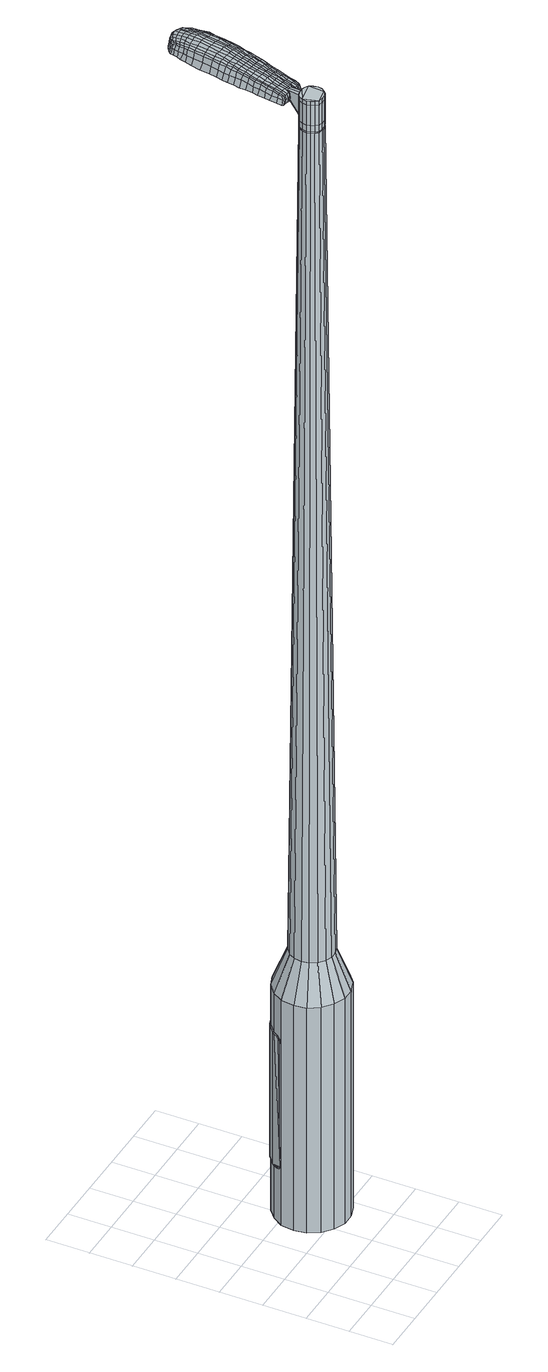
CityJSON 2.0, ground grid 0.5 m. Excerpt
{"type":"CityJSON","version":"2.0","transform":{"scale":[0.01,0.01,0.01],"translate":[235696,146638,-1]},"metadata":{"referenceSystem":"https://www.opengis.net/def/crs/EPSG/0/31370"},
"CityObjects":{
"object1":{"type":"GenericCityObject","attributes":{"cluster":654,"mean_distance_to_centroid":0.286,"new_centroid_x":235697.24,"new_centroid_y":146639.28,"mean_distance_to_camera":8.13,"H1":11.22,"H2":11.94,"Z_final":112.62,"cluster2":-1,"proj_x":235701.04,"proj_y":146639.97,"id_line":94917,"bearing_l":169.79,"distance":3.86,"orientation":"right","G_obj":79.79},"geometry":[{"type":"MultiSurface","lod":"2","boundaries":[[[0,1,2,3]],[[1,4,5,2]],[[4,6,7,5]],[[6,8,9,7]],[[8,10,11,9]],[[10,12,13,11]],[[12,14,15,13]],[[14,16,17,15]],[[16,18,19,17]],[[18,20,21,19]],[[20,22,23,21]],[[22,24,25,23]],[[24,26,27,25]],[[26,28,29,27]],[[28,30,31,29]],[[30,32,33,31]],[[32,34,35,33]],[[34,0,3,35]],[[36,37,38,39]],[[38,40,41,42]],[[41,43,42]],[[42,44,45,46]],[[45,47,46]],[[46,48,49,50]],[[49,51,50]],[[42,46,50,38]],[[50,52,39,38]],[[53,36,39]],[[2,5,7,35]],[[7,9,11,15]],[[11,13,15]],[[15,17,19,23]],[[19,21,23]],[[23,25,27,31]],[[27,29,31]],[[15,23,31,7]],[[31,33,35,7]],[[3,2,35]],[[1,0,54,55]],[[0,34,56,54]],[[34,32,57,56]],[[32,30,58,57]],[[30,28,59,58]],[[28,26,60,59]],[[26,24,61,60]],[[24,22,62,61]],[[22,20,63,62]],[[20,18,64,63]],[[18,16,65,64]],[[16,14,66,65]],[[14,12,67,66]],[[12,10,68,67]],[[10,8,69,68]],[[8,6,70,69]],[[6,4,71,70]],[[4,1,55,71]],[[55,54,72,73]],[[54,56,74,72]],[[56,57,75,74]],[[57,58,76,75]],[[58,59,77,76]],[[59,60,78,77]],[[60,61,79,78]],[[61,62,80,79]],[[62,63,81,80]],[[63,64,82,81]],[[64,65,83,82]],[[65,66,84,83]],[[66,67,85,84]],[[67,68,86,85]],[[68,69,87,86]],[[69,70,88,87]],[[70,71,89,88]],[[71,55,73,89]],[[90,91,92,93]],[[74,94,91,90]],[[95,96,94,74]],[[97,98,96,95]],[[77,99,98,97]],[[78,100,99,77]],[[79,101,100,78]],[[80,102,101,79]],[[103,104,102,80]],[[82,105,104,103]],[[83,106,105,82]],[[107,108,106,83]],[[109,110,108,107]],[[111,112,110,109]],[[113,114,112,111]],[[115,116,114,113]],[[117,118,116,115]],[[93,92,118,117]],[[119,120,121,122]],[[123,119,122,124]],[[125,123,124,126]],[[127,125,126,128]],[[129,127,128,130]],[[131,129,130,132]],[[133,131,132,134]],[[135,133,134,136]],[[137,135,136,138]],[[139,137,138,140]],[[141,139,140,142]],[[143,141,142,144]],[[145,143,144,146]],[[147,145,146,148]],[[149,147,148,150]],[[151,149,150,152]],[[73,72,90,93]],[[72,74,90]],[[75,95,74]],[[75,76,97,95]],[[76,77,97]],[[81,103,80]],[[81,82,103]],[[84,107,83]],[[84,85,109,107]],[[85,86,111,109]],[[86,87,113,111]],[[87,88,115,113]],[[88,89,117,115]],[[89,73,93,117]],[[153,154,92,91]],[[154,155,118,92]],[[155,156,116,118]],[[156,157,114,116]],[[157,158,112,114]],[[158,159,110,112]],[[159,160,108,110]],[[160,106,108]],[[161,104,105]],[[161,102,104]],[[162,98,99]],[[162,163,96,98]],[[163,94,96]],[[153,91,94]],[[39,52,151,164]],[[154,153,165,152]],[[53,39,164,120]],[[153,94,121,165]],[[36,53,120,119]],[[94,163,122,121]],[[37,36,119,123]],[[163,162,124,122]],[[38,37,123,125]],[[162,99,126,124]],[[40,38,125,127]],[[99,100,128,126]],[[41,40,127,129]],[[100,101,130,128]],[[43,41,129,131]],[[101,102,132,130]],[[42,43,131,133]],[[102,161,134,132]],[[44,42,133,135]],[[161,105,136,134]],[[45,44,135,137]],[[105,106,138,136]],[[47,45,137,139]],[[106,160,140,138]],[[46,47,139,141]],[[160,159,142,140]],[[48,46,141,143]],[[159,158,144,142]],[[49,48,143,145]],[[158,157,146,144]],[[51,49,145,147]],[[157,156,148,146]],[[50,51,147,149]],[[156,155,150,148]],[[52,50,149,151]],[[155,154,152,150]],[[151,152,166,167]],[[152,165,168,166]],[[165,121,169,168]],[[121,120,170,169]],[[120,164,171,170]],[[164,151,167,171]],[[172,173,174,175]],[[176,172,175,177]],[[172,176,178,179]],[[173,172,179,180]],[[181,182,183,184]],[[185,181,184,186]],[[181,185,187,188]],[[182,181,188,189]],[[190,191,192,193]],[[194,190,193,195]],[[190,194,196,197]],[[191,190,197,198]],[[199,200,201,202]],[[203,199,202,204]],[[199,203,205,206]],[[200,199,206,207]],[[208,209,210,211]],[[212,208,211,213]],[[208,212,214,215]],[[209,208,215,216]],[[217,218,219,220]],[[221,217,220,222]],[[217,221,223,224]],[[218,217,224,225]],[[226,227,228,229]],[[218,226,229,219]],[[226,218,225,230]],[[227,226,230,231]],[[232,233,234,235]],[[227,232,235,228]],[[232,227,231,236]],[[233,232,236,237]],[[238,176,177,239]],[[233,238,239,234]],[[238,233,237,240]],[[176,238,240,178]],[[241,242,243,244]],[[245,241,244,246]],[[241,245,247,248]],[[242,241,248,249]],[[250,251,252,253]],[[242,250,253,243]],[[250,242,249,254]],[[251,250,254,255]],[[256,257,258,259]],[[251,256,259,252]],[[256,251,255,260]],[[257,256,260,261]],[[262,263,264,265]],[[257,262,265,258]],[[262,257,261,266]],[[263,262,266,267]],[[268,173,180,269]],[[263,268,269,264]],[[268,263,267,270]],[[173,268,270,174]],[[271,272,273,274]],[[275,271,274,276]],[[271,275,277,278]],[[272,271,278,279]],[[280,281,282,283]],[[272,280,283,273]],[[280,272,279,284]],[[281,280,284,285]],[[286,287,288,289]],[[281,286,289,282]],[[286,281,285,290]],[[287,286,290,291]],[[292,185,186,293]],[[287,292,293,288]],[[292,287,291,294]],[[185,292,294,187]],[[295,296,297,298]],[[299,295,298,300]],[[295,299,301,302]],[[296,295,302,303]],[[304,305,306,307]],[[296,304,307,297]],[[304,296,303,308]],[[305,304,308,309]],[[310,311,312,313]],[[305,310,313,306]],[[310,305,309,314]],[[311,310,314,315]],[[316,317,318,319]],[[311,316,319,312]],[[316,311,315,320]],[[317,316,320,321]],[[322,182,189,323]],[[317,322,323,318]],[[322,317,321,324]],[[182,322,324,183]],[[325,211,210,326]],[[327,325,326,328]],[[325,327,329,330]],[[211,325,330,213]],[[331,327,328,332]],[[333,331,332,334]],[[331,333,335,336]],[[327,331,336,329]],[[337,333,334,338]],[[339,337,338,340]],[[337,339,341,342]],[[333,337,342,335]],[[343,339,340,344]],[[345,343,344,346]],[[343,345,347,348]],[[339,343,348,341]],[[349,345,346,350]],[[200,349,350,201]],[[349,200,207,351]],[[345,349,351,347]],[[352,353,198,197]],[[354,352,197,196]],[[352,354,355,356]],[[353,352,356,357]],[[358,359,357,356]],[[360,358,356,355]],[[358,360,361,362]],[[359,358,362,363]],[[364,365,363,362]],[[366,364,362,361]],[[364,366,367,368]],[[365,364,368,369]],[[370,371,369,368]],[[372,370,368,367]],[[370,372,205,203]],[[371,370,203,204]],[[373,374,375,376]],[[275,373,376,277]],[[373,275,276,377]],[[374,373,377,378]],[[379,194,195,380]],[[374,379,380,375]],[[379,374,378,381]],[[194,379,381,196]],[[382,383,384,385]],[[221,382,385,223]],[[382,221,222,386]],[[383,382,386,387]],[[388,389,390,391]],[[383,388,391,384]],[[388,383,387,392]],[[389,388,392,393]],[[394,191,198,395]],[[389,394,395,390]],[[394,389,393,396]],[[191,394,396,192]],[[397,398,399,400]],[[179,397,400,180]],[[397,179,178,401]],[[398,397,401,402]],[[403,404,405,406]],[[398,403,406,399]],[[403,398,402,407]],[[404,403,407,408]],[[409,202,201,410]],[[404,409,410,405]],[[409,404,408,411]],[[202,409,411,204]],[[412,413,414,415]],[[184,412,415,186]],[[412,184,183,416]],[[413,412,416,417]],[[418,206,205,419]],[[413,418,419,414]],[[418,413,417,420]],[[206,418,420,207]],[[421,422,423,424]],[[299,421,424,301]],[[421,299,300,425]],[[422,421,425,426]],[[427,212,213,428]],[[422,427,428,423]],[[427,422,426,429]],[[212,427,429,214]],[[430,431,432,433]],[[245,430,433,247]],[[430,245,246,434]],[[431,430,434,435]],[[436,437,438,439]],[[431,436,439,432]],[[436,431,435,440]],[[437,436,440,441]],[[442,209,216,443]],[[437,442,443,438]],[[442,437,441,444]],[[209,442,444,210]],[[445,446,435,434]],[[244,445,434,246]],[[445,244,243,447]],[[446,445,447,448]],[[449,450,441,440]],[[446,449,440,435]],[[449,446,448,451]],[[450,449,451,452]],[[453,326,210,444]],[[450,453,444,441]],[[453,450,452,454]],[[326,453,454,328]],[[455,456,457,458]],[[302,455,458,303]],[[455,302,301,424]],[[456,455,424,423]],[[459,330,329,460]],[[456,459,460,457]],[[459,456,423,428]],[[330,459,428,213]],[[461,462,448,447]],[[253,461,447,243]],[[461,253,252,463]],[[462,461,463,464]],[[465,466,452,451]],[[462,465,451,448]],[[465,462,464,467]],[[466,465,467,468]],[[469,332,328,454]],[[466,469,454,452]],[[469,466,468,470]],[[332,469,470,334]],[[471,472,473,474]],[[308,471,474,309]],[[471,308,303,458]],[[472,471,458,457]],[[475,336,335,476]],[[472,475,476,473]],[[475,472,457,460]],[[336,475,460,329]],[[477,478,464,463]],[[259,477,463,252]],[[477,259,258,479]],[[478,477,479,480]],[[481,482,468,467]],[[478,481,467,464]],[[481,478,480,483]],[[482,481,483,484]],[[485,338,334,470]],[[482,485,470,468]],[[485,482,484,486]],[[338,485,486,340]],[[487,488,489,490]],[[314,487,490,315]],[[487,314,309,474]],[[488,487,474,473]],[[491,342,341,492]],[[488,491,492,489]],[[491,488,473,476]],[[342,491,476,335]],[[493,494,480,479]],[[265,493,479,258]],[[493,265,264,495]],[[494,493,495,496]],[[497,498,484,483]],[[494,497,483,480]],[[497,494,496,499]],[[498,497,499,500]],[[501,344,340,486]],[[498,501,486,484]],[[501,498,500,502]],[[344,501,502,346]],[[503,504,505,506]],[[320,503,506,321]],[[503,320,315,490]],[[504,503,490,489]],[[507,348,347,508]],[[504,507,508,505]],[[507,504,489,492]],[[348,507,492,341]],[[509,510,496,495]],[[269,509,495,264]],[[509,269,180,400]],[[510,509,400,399]],[[511,512,500,499]],[[510,511,499,496]],[[511,510,399,406]],[[512,511,406,405]],[[513,350,346,502]],[[512,513,502,500]],[[513,512,405,410]],[[350,513,410,201]],[[514,515,417,416]],[[324,514,416,183]],[[514,324,321,506]],[[515,514,506,505]],[[516,351,207,420]],[[515,516,420,417]],[[516,515,505,508]],[[351,516,508,347]],[[517,518,378,377]],[[274,517,377,276]],[[517,274,273,519]],[[518,517,519,520]],[[521,354,196,381]],[[518,521,381,378]],[[521,518,520,522]],[[354,521,522,355]],[[523,524,525,526]],[[224,523,526,225]],[[523,224,223,385]],[[524,523,385,384]],[[527,528,529,530]],[[524,527,530,525]],[[527,524,384,391]],[[528,527,391,390]],[[531,353,357,532]],[[528,531,532,529]],[[531,528,390,395]],[[353,531,395,198]],[[533,534,520,519]],[[283,533,519,273]],[[533,283,282,535]],[[534,533,535,536]],[[537,360,355,522]],[[534,537,522,520]],[[537,534,536,538]],[[360,537,538,361]],[[539,540,541,542]],[[230,539,542,231]],[[539,230,225,526]],[[540,539,526,525]],[[543,544,545,546]],[[540,543,546,541]],[[543,540,525,530]],[[544,543,530,529]],[[547,359,363,548]],[[544,547,548,545]],[[547,544,529,532]],[[359,547,532,357]],[[549,550,536,535]],[[289,549,535,282]],[[549,289,288,551]],[[550,549,551,552]],[[553,366,361,538]],[[550,553,538,536]],[[553,550,552,554]],[[366,553,554,367]],[[555,556,557,558]],[[236,555,558,237]],[[555,236,231,542]],[[556,555,542,541]],[[559,560,561,562]],[[556,559,562,557]],[[559,556,541,546]],[[560,559,546,545]],[[563,365,369,564]],[[560,563,564,561]],[[563,560,545,548]],[[365,563,548,363]],[[565,566,552,551]],[[293,565,551,288]],[[565,293,186,415]],[[566,565,415,414]],[[567,372,367,554]],[[566,567,554,552]],[[567,566,414,419]],[[372,567,419,205]],[[568,569,402,401]],[[240,568,401,178]],[[568,240,237,558]],[[569,568,558,557]],[[570,571,408,407]],[[569,570,407,402]],[[570,569,557,562]],[[571,570,562,561]],[[572,371,204,411]],[[571,572,411,408]],[[572,571,561,564]],[[371,572,564,369]],[[573,574,575,576]],[[576,575,577,578]],[[579,577,575,580]],[[580,575,574,581]],[[582,583,584,585]],[[585,584,586,587]],[[588,586,584,589]],[[589,584,583,590]],[[591,592,593,594]],[[594,593,595,596]],[[597,595,593,598]],[[598,593,592,599]],[[600,601,602,603]],[[603,602,604,605]],[[606,604,602,607]],[[607,602,601,608]],[[609,610,611,612]],[[612,611,613,614]],[[615,613,611,616]],[[616,611,610,617]],[[618,619,620,621]],[[621,620,622,623]],[[624,622,620,625]],[[625,620,619,626]],[[627,628,629,630]],[[630,629,619,618]],[[626,619,629,631]],[[631,629,628,632]],[[633,634,635,636]],[[636,635,628,627]],[[632,628,635,637]],[[637,635,634,638]],[[578,577,639,640]],[[640,639,634,633]],[[638,634,639,641]],[[641,639,577,579]],[[642,643,644,645]],[[645,644,646,647]],[[648,646,644,649]],[[649,644,643,650]],[[651,652,653,654]],[[654,653,643,642]],[[650,643,653,655]],[[655,653,652,656]],[[657,658,659,660]],[[660,659,652,651]],[[656,652,659,661]],[[661,659,658,662]],[[663,664,665,666]],[[666,665,658,657]],[[662,658,665,667]],[[667,665,664,668]],[[581,574,669,670]],[[670,669,664,663]],[[668,664,669,671]],[[671,669,574,573]],[[672,673,674,675]],[[675,674,676,677]],[[678,676,674,679]],[[679,674,673,680]],[[681,682,683,684]],[[684,683,673,672]],[[680,673,683,685]],[[685,683,682,686]],[[687,688,689,690]],[[690,689,682,681]],[[686,682,689,691]],[[691,689,688,692]],[[587,586,693,694]],[[694,693,688,687]],[[692,688,693,695]],[[695,693,586,588]],[[696,697,698,699]],[[699,698,700,701]],[[702,700,698,703]],[[703,698,697,704]],[[705,706,707,708]],[[708,707,697,696]],[[704,697,707,709]],[[709,707,706,710]],[[711,712,713,714]],[[714,713,706,705]],[[710,706,713,715]],[[715,713,712,716]],[[717,718,719,720]],[[720,719,712,711]],[[716,712,719,721]],[[721,719,718,722]],[[590,583,723,724]],[[724,723,718,717]],[[722,718,723,725]],[[725,723,583,582]],[[609,612,726,727]],[[727,726,728,729]],[[730,728,726,731]],[[731,726,612,614]],[[729,728,732,733]],[[733,732,734,735]],[[736,734,732,737]],[[737,732,728,730]],[[735,734,738,739]],[[739,738,740,741]],[[742,740,738,743]],[[743,738,734,736]],[[741,740,744,745]],[[745,744,746,747]],[[748,746,744,749]],[[749,744,740,742]],[[747,746,750,751]],[[751,750,601,600]],[[608,601,750,752]],[[752,750,746,748]],[[599,753,754,598]],[[598,754,755,597]],[[756,755,754,757]],[[757,754,753,758]],[[758,759,760,757]],[[757,760,761,756]],[[762,761,760,763]],[[763,760,759,764]],[[764,765,766,763]],[[763,766,767,762]],[[768,767,766,769]],[[769,766,765,770]],[[770,771,772,769]],[[769,772,773,768]],[[606,773,772,604]],[[604,772,771,605]],[[774,775,776,777]],[[777,776,676,678]],[[677,676,776,778]],[[778,776,775,779]],[[596,595,780,781]],[[781,780,775,774]],[[779,775,780,782]],[[782,780,595,597]],[[783,784,785,786]],[[786,785,622,624]],[[623,622,785,787]],[[787,785,784,788]],[[789,790,791,792]],[[792,791,784,783]],[[788,784,791,793]],[[793,791,790,794]],[[599,592,795,796]],[[796,795,790,789]],[[794,790,795,797]],[[797,795,592,591]],[[798,799,800,801]],[[801,800,580,581]],[[579,580,800,802]],[[802,800,799,803]],[[804,805,806,807]],[[807,806,799,798]],[[803,799,806,808]],[[808,806,805,809]],[[600,603,810,811]],[[811,810,805,804]],[[809,805,810,812]],[[812,810,603,605]],[[813,814,815,816]],[[816,815,585,587]],[[582,585,815,817]],[[817,815,814,818]],[[606,607,819,820]],[[820,819,814,813]],[[818,814,819,821]],[[821,819,607,608]],[[822,823,824,825]],[[825,824,700,702]],[[701,700,824,826]],[[826,824,823,827]],[[614,613,828,829]],[[829,828,823,822]],[[827,823,828,830]],[[830,828,613,615]],[[831,832,833,834]],[[834,833,646,648]],[[647,646,833,835]],[[835,833,832,836]],[[837,838,839,840]],[[840,839,832,831]],[[836,832,839,841]],[[841,839,838,842]],[[617,610,843,844]],[[844,843,838,837]],[[842,838,843,845]],[[845,843,610,609]],[[836,846,847,835]],[[835,847,645,647]],[[642,645,847,848]],[[847,846,848]],[[842,849,850,841]],[[841,850,846,836]],[[848,846,850,851]],[[851,850,849,852]],[[609,727,853,845]],[[845,853,849,842]],[[852,849,853,854]],[[854,853,727,729]],[[855,856,857,858]],[[858,857,703,704]],[[702,703,857,825]],[[825,857,856,822]],[[730,731,859,860]],[[860,859,856,855]],[[822,856,859,829]],[[829,859,731,614]],[[861,862,848]],[[848,862,654,642]],[[651,654,862,863]],[[863,862,861,864]],[[852,865,866,851]],[[851,866,861,848]],[[864,861,866,867]],[[867,866,865,868]],[[729,733,869,854]],[[854,869,865,852]],[[868,865,869,870]],[[870,869,733,735]],[[871,872,873,874]],[[874,873,709,710]],[[704,709,873,858]],[[858,873,872,855]],[[736,737,875,876]],[[876,875,872,871]],[[855,872,875,860]],[[860,875,737,730]],[[864,877,878,863]],[[863,878,660,651]],[[657,660,878,879]],[[879,878,877,880]],[[868,881,882,867]],[[867,882,877,864]],[[880,877,882,883]],[[883,882,881,884]],[[735,739,885,870]],[[870,885,881,868]],[[884,881,885,886]],[[886,885,739,741]],[[887,888,889,890]],[[890,889,715,716]],[[710,715,889,874]],[[874,889,888,871]],[[742,743,891,892]],[[892,891,888,887]],[[871,888,891,876]],[[876,891,743,736]],[[880,893,894,879]],[[879,894,666,657]],[[663,666,894,895]],[[895,894,893,896]],[[884,897,898,883]],[[883,898,893,880]],[[896,893,898,899]],[[899,898,897,900]],[[741,745,901,886]],[[886,901,897,884]],[[900,897,901,902]],[[902,901,745,747]],[[903,904,905,906]],[[906,905,721,722]],[[716,721,905,890]],[[890,905,904,887]],[[748,749,907,908]],[[908,907,904,903]],[[887,904,907,892]],[[892,907,749,742]],[[896,909,910,895]],[[895,910,670,663]],[[581,670,910,801]],[[801,910,909,798]],[[900,911,912,899]],[[899,912,909,896]],[[798,909,912,807]],[[807,912,911,804]],[[747,751,913,902]],[[902,913,911,900]],[[804,911,913,811]],[[811,913,751,600]],[[818,914,915,817]],[[817,915,725,582]],[[722,725,915,906]],[[906,915,914,903]],[[608,752,916,821]],[[821,916,914,818]],[[903,914,916,908]],[[908,916,752,748]],[[779,917,918,778]],[[778,918,675,677]],[[672,675,918,919]],[[919,918,917,920]],[[597,755,921,782]],[[782,921,917,779]],[[920,917,921,922]],[[922,921,755,756]],[[923,924,925,926]],[[926,925,625,626]],[[624,625,925,786]],[[786,925,924,783]],[[927,928,929,930]],[[930,929,924,923]],[[783,924,929,792]],[[792,929,928,789]],[[758,753,931,932]],[[932,931,928,927]],[[789,928,931,796]],[[796,931,753,599]],[[920,933,934,919]],[[919,934,684,672]],[[681,684,934,935]],[[935,934,933,936]],[[756,761,937,922]],[[922,937,933,920]],[[936,933,937,938]],[[938,937,761,762]],[[939,940,941,942]],[[942,941,631,632]],[[626,631,941,926]],[[926,941,940,923]],[[943,944,945,946]],[[946,945,940,939]],[[923,940,945,930]],[[930,945,944,927]],[[764,759,947,948]],[[948,947,944,943]],[[927,944,947,932]],[[932,947,759,758]],[[936,949,950,935]],[[935,950,690,681]],[[687,690,950,951]],[[951,950,949,952]],[[762,767,953,938]],[[938,953,949,936]],[[952,949,953,954]],[[954,953,767,768]],[[955,956,957,958]],[[958,957,637,638]],[[632,637,957,942]],[[942,957,956,939]],[[959,960,961,962]],[[962,961,956,955]],[[939,956,961,946]],[[946,961,960,943]],[[770,765,963,964]],[[964,963,960,959]],[[943,960,963,948]],[[948,963,765,764]],[[952,965,966,951]],[[951,966,694,687]],[[587,694,966,816]],[[816,966,965,813]],[[768,773,967,954]],[[954,967,965,952]],[[813,965,967,820]],[[820,967,773,606]],[[803,968,969,802]],[[802,969,641,579]],[[638,641,969,958]],[[958,969,968,955]],[[809,970,971,808]],[[808,971,968,803]],[[955,968,971,962]],[[962,971,970,959]],[[605,771,972,812]],[[812,972,970,809]],[[959,970,972,964]],[[964,972,771,770]],[[573,576,175,174]],[[576,578,177,175]],[[588,589,188,187]],[[589,590,189,188]],[[591,594,193,192]],[[594,596,195,193]],[[615,616,215,214]],[[616,617,216,215]],[[618,621,220,219]],[[621,623,222,220]],[[627,630,229,228]],[[630,618,219,229]],[[633,636,235,234]],[[636,627,228,235]],[[578,640,239,177]],[[640,633,234,239]],[[648,649,248,247]],[[649,650,249,248]],[[650,655,254,249]],[[655,656,255,254]],[[656,661,260,255]],[[661,662,261,260]],[[662,667,266,261]],[[667,668,267,266]],[[668,671,270,267]],[[671,573,174,270]],[[678,679,278,277]],[[679,680,279,278]],[[680,685,284,279]],[[685,686,285,284]],[[686,691,290,285]],[[691,692,291,290]],[[692,695,294,291]],[[695,588,187,294]],[[696,699,298,297]],[[699,701,300,298]],[[705,708,307,306]],[[708,696,297,307]],[[711,714,313,312]],[[714,705,306,313]],[[717,720,319,318]],[[720,711,312,319]],[[590,724,323,189]],[[724,717,318,323]],[[774,777,376,375]],[[777,678,277,376]],[[596,781,380,195]],[[781,774,375,380]],[[623,787,386,222]],[[787,788,387,386]],[[788,793,392,387]],[[793,794,393,392]],[[794,797,396,393]],[[797,591,192,396]],[[701,826,425,300]],[[826,827,426,425]],[[827,830,429,426]],[[830,615,214,429]],[[831,834,433,432]],[[834,648,247,433]],[[837,840,439,438]],[[840,831,432,439]],[[617,844,443,216]],[[844,837,438,443]],[[973,974,975,976]],[[977,978,976,975]],[[979,980,981,982]],[[983,984,985,986]],[[974,987,988,975]],[[989,977,975,988]],[[990,979,982,991]],[[992,993,984,983]],[[987,994,995,988]],[[995,996,989,988]],[[997,990,991,998]],[[999,993,992,1000]],[[994,1001,1002,995]],[[1002,1003,996,995]],[[1004,997,998,1005]],[[1006,999,1000,1007]],[[1008,1009,1010,1011]],[[1012,1013,1009,1008]],[[1012,1014,1015,1013]],[[1014,1016,1017,1015]],[[1018,1019,1020,1021]],[[1022,1023,1019,1018]],[[1024,1025,1023,1022]],[[1026,1027,1025,1024]],[[1021,1010,1009,1018]],[[1018,1009,1013,1022]],[[1013,1015,1024,1022]],[[1015,1017,1026,1024]],[[982,981,978,977]],[[991,982,977,989]],[[996,998,991,989]],[[1003,1005,998,996]],[[983,986,980,979]],[[992,983,979,990]],[[1000,992,990,997]],[[1007,1000,997,1004]],[[984,1008,1011,985]],[[993,1012,1008,984]],[[1014,1012,993,999]],[[1016,1014,999,1006]],[[1028,1029,1030,1031]],[[1030,1032,1033,1034]],[[1030,1034,1035,1036]],[[1030,1036,1031]],[[1037,1028,1031,1038]],[[1039,1038,1031,1040]],[[1041,1040,1031]],[[1042,1030,1029,1043]],[[1044,1042,1043,1045]],[[1046,1044,1045,1047]],[[1048,1046,1047,1049]],[[1050,1048,1049,1051]],[[1051,1052,1053,1054]],[[1051,1054,1055,1056]],[[1051,1056,1057,1058]],[[1057,1059,1060,1061]],[[1057,1061,1062,1063]],[[1057,1063,1058]],[[1051,1058,1050]],[[1064,1065,1029,1028]],[[1066,1067,1032,1030]],[[1068,1069,1041,1031]],[[1065,1070,1043,1029]],[[1071,1066,1030,1042]],[[1070,1072,1045,1043]],[[1073,1071,1042,1044]],[[1072,1074,1047,1045]],[[1075,1073,1044,1046]],[[1074,1076,1049,1047]],[[1077,1075,1046,1048]],[[1076,1078,1051,1049]],[[1079,1077,1048,1050]],[[1078,1080,1052,1051]],[[1081,1082,1059,1057]],[[1083,1079,1050,1058]],[[1053,1052,1080,1084]],[[1054,1053,1084,1085]],[[1055,1054,1085,1086]],[[1056,1055,1086,1087]],[[1057,1056,1087,1081]],[[1088,1064,1028,1037]],[[1089,1088,1037,1038]],[[1090,1089,1038,1039]],[[1091,1090,1039,1040]],[[1069,1091,1040,1041]],[[1033,1032,1067,1092]],[[1060,1059,1082,1093]],[[1034,1033,1092,1094]],[[1035,1034,1094,1095]],[[1036,1035,1095,1096]],[[1031,1036,1096,1068]],[[1061,1060,1093,1097]],[[1062,1061,1097,1098]],[[1063,1062,1098,1099]],[[1058,1063,1099,1083]]]}]}
},
"vertices":[
[130,172,384],[143,167,384],[143,167,96],[130,172,96],[155,157,384],[155,157,96],[162,144,384],[162,144,96],[165,130,384],[165,130,96],[162,116,384],[162,116,96],[155,103,384],[155,103,96],[143,93,384],[143,93,96],[129,88,384],[129,88,96],[115,88,384],[115,88,96],[101,94,384],[101,94,96],[90,103,384],[90,103,96],[82,116,384],[82,116,96],[80,130,384],[80,130,96],[82,145,384],[82,145,96],[90,157,384],[90,157,96],[101,167,384],[101,167,96],[115,172,384],[115,172,96],[116,142,1524],[112,139,1524],[110,135,1524],[125,143,1524],[109,130,1524],[110,126,1524],[115,118,1524],[112,122,1524],[120,117,1524],[124,117,1524],[132,121,1524],[129,118,1524],[135,125,1524],[136,130,1524],[133,139,1524],[135,135,1524],[129,142,1524],[120,143,1524],[127,155,429],[135,152,429],[118,155,429],[110,152,429],[103,146,429],[99,139,429],[97,130,429],[99,122,429],[103,114,429],[110,108,429],[118,105,429],[126,105,429],[135,108,429],[141,114,429],[146,121,429],[147,130,429],[146,139,429],[142,146,429],[125,143,1483],[129,142,1483],[120,143,1483],[116,142,1483],[112,139,1483],[110,135,1483],[109,130,1483],[110,126,1483],[112,122,1483],[115,118,1483],[120,117,1483],[124,117,1483],[129,118,1483],[132,121,1483],[135,125,1483],[136,130,1483],[135,135,1483],[133,139,1483],[124,143,1483],[124,143,1485],[129,141,1485],[129,141,1483],[120,143,1485],[116,141,1483],[116,141,1485],[112,138,1483],[112,138,1485],[110,135,1485],[109,130,1485],[110,126,1485],[112,122,1485],[116,119,1483],[116,119,1485],[120,117,1485],[124,117,1485],[129,119,1483],[129,119,1485],[132,122,1483],[132,122,1485],[134,126,1483],[134,126,1485],[135,130,1483],[135,130,1485],[134,134,1483],[134,134,1485],[132,138,1483],[132,138,1485],[116,142,1519],[120,143,1519],[120,143,1493],[116,142,1493],[112,139,1519],[112,139,1493],[110,135,1519],[110,135,1493],[109,130,1519],[109,130,1493],[110,126,1519],[110,126,1493],[112,122,1519],[112,122,1493],[115,118,1519],[115,118,1493],[120,117,1519],[120,117,1493],[124,117,1519],[124,117,1493],[129,118,1519],[129,118,1493],[132,121,1519],[132,121,1493],[135,125,1519],[135,125,1493],[136,130,1519],[136,130,1493],[135,135,1519],[135,135,1493],[133,139,1519],[133,139,1493],[129,142,1519],[129,142,1493],[125,143,1485],[129,142,1485],[133,139,1485],[135,135,1485],[136,130,1485],[135,125,1485],[132,121,1485],[129,118,1485],[115,118,1485],[112,139,1485],[116,142,1485],[125,143,1519],[125,143,1493],[131,161,1513],[131,161,1518],[128,162,1513],[125,162,1513],[125,162,1518],[128,162,1518],[160,231,1519],[159,224,1518],[160,225,1509],[162,232,1510],[162,240,1519],[164,241,1510],[160,239,1526],[159,231,1525],[157,224,1525],[122,238,1519],[121,231,1518],[123,230,1525],[124,237,1525],[124,247,1519],[125,246,1526],[122,248,1510],[121,240,1510],[120,233,1509],[153,307,1519],[156,307,1519],[156,308,1513],[153,308,1513],[148,307,1519],[149,308,1513],[148,305,1524],[152,306,1524],[156,305,1524],[140,234,1530],[138,227,1529],[141,227,1529],[143,234,1530],[141,243,1531],[145,243,1531],[137,244,1530],[136,235,1530],[135,228,1529],[125,155,1512],[128,154,1512],[128,156,1517],[126,156,1517],[123,156,1512],[123,157,1517],[122,156,1506],[126,156,1506],[128,155,1506],[169,290,1519],[169,286,1519],[171,287,1512],[171,290,1512],[169,292,1518],[171,293,1512],[168,292,1522],[168,290,1523],[168,286,1524],[169,282,1519],[168,276,1519],[170,277,1512],[170,282,1512],[168,281,1524],[167,276,1525],[168,270,1519],[166,262,1519],[168,263,1511],[169,271,1511],[166,270,1526],[165,262,1526],[164,251,1519],[166,252,1510],[163,251,1526],[143,159,1513],[145,167,1513],[144,166,1518],[142,159,1517],[141,154,1512],[141,155,1516],[142,155,1506],[144,160,1507],[146,167,1507],[147,174,1514],[148,181,1515],[147,181,1520],[145,173,1519],[148,175,1507],[150,182,1507],[150,189,1515],[152,196,1516],[150,195,1522],[149,188,1521],[152,189,1508],[154,197,1508],[154,203,1517],[155,210,1517],[154,210,1524],[152,202,1523],[155,204,1508],[157,211,1509],[157,217,1518],[155,217,1524],[159,218,1509],[134,297,1519],[133,294,1519],[135,293,1524],[136,296,1523],[135,299,1518],[136,298,1522],[134,300,1512],[133,298,1512],[132,295,1512],[132,289,1519],[131,283,1519],[132,283,1525],[133,288,1524],[131,290,1512],[129,285,1512],[129,278,1519],[128,270,1519],[129,269,1526],[130,277,1526],[128,279,1511],[126,271,1511],[126,258,1519],[127,257,1526],[124,260,1510],[113,165,1513],[114,172,1513],[113,174,1507],[112,166,1507],[113,159,1512],[112,160,1506],[114,160,1516],[114,164,1517],[115,171,1518],[115,180,1514],[116,187,1515],[115,189,1507],[114,181,1507],[116,179,1519],[117,186,1520],[117,195,1515],[118,202,1516],[117,204,1508],[116,196,1508],[118,194,1521],[119,201,1522],[119,210,1517],[120,217,1517],[118,218,1509],[117,211,1508],[120,208,1523],[121,216,1524],[120,224,1518],[119,226,1509],[122,223,1524],[127,161,1519],[129,161,1519],[128,169,1520],[131,168,1520],[125,169,1520],[124,162,1519],[129,176,1522],[132,176,1522],[131,183,1523],[133,183,1523],[128,184,1523],[126,177,1521],[132,191,1524],[135,190,1524],[133,198,1525],[136,198,1525],[130,199,1525],[129,191,1524],[134,205,1526],[137,205,1526],[136,213,1527],[139,212,1527],[132,213,1527],[131,206,1526],[137,220,1528],[140,219,1528],[134,221,1528],[152,303,1527],[155,302,1527],[148,303,1526],[147,298,1527],[151,298,1528],[155,298,1528],[150,292,1529],[154,291,1529],[146,292,1528],[144,285,1530],[149,285,1530],[152,284,1530],[147,278,1531],[151,277,1531],[143,278,1530],[142,269,1531],[146,269,1531],[149,268,1531],[143,256,1531],[147,255,1531],[139,257,1531],[137,301,1518],[139,303,1519],[139,304,1513],[136,302,1513],[137,300,1523],[140,301,1523],[144,305,1519],[143,306,1513],[144,304,1524],[169,294,1518],[167,297,1518],[167,296,1523],[168,293,1523],[170,295,1513],[168,298,1513],[165,300,1519],[163,303,1519],[162,301,1524],[165,299,1523],[166,301,1513],[163,304,1513],[160,305,1519],[159,304,1524],[160,306,1513],[157,231,1528],[155,231,1528],[154,224,1528],[155,224,1527],[159,239,1528],[157,240,1529],[152,232,1529],[149,232,1530],[148,225,1529],[151,225,1528],[154,240,1529],[151,241,1530],[146,233,1530],[145,226,1529],[148,242,1531],[125,237,1528],[128,236,1529],[129,245,1529],[126,245,1528],[124,229,1527],[127,229,1528],[132,236,1529],[133,245,1530],[130,228,1528],[114,157,1512],[116,157,1512],[116,158,1517],[114,158,1517],[113,158,1506],[115,158,1506],[119,156,1512],[119,157,1517],[119,157,1506],[140,152,1512],[138,153,1512],[139,153,1506],[141,153,1506],[140,154,1517],[138,154,1517],[136,153,1512],[133,153,1512],[134,154,1506],[137,154,1506],[136,154,1517],[133,155,1517],[131,154,1512],[131,155,1506],[131,155,1517],[141,159,1519],[139,159,1519],[142,166,1520],[141,166,1520],[137,160,1519],[134,160,1519],[138,167,1520],[136,167,1520],[132,160,1519],[133,168,1520],[115,164,1519],[117,163,1519],[118,171,1520],[116,171,1520],[120,163,1519],[122,170,1520],[144,173,1521],[142,174,1521],[146,181,1522],[144,181,1522],[140,174,1521],[137,175,1521],[141,181,1522],[139,182,1523],[135,175,1522],[136,182,1523],[117,178,1521],[119,178,1521],[120,185,1522],[118,186,1522],[123,177,1521],[124,185,1522],[147,188,1523],[146,188,1523],[149,195,1524],[147,196,1524],[143,189,1523],[140,189,1524],[145,196,1525],[142,196,1525],[137,190,1524],[139,197,1525],[119,193,1523],[121,193,1523],[122,200,1524],[120,200,1524],[125,192,1524],[126,199,1525],[151,202,1525],[149,203,1525],[152,209,1526],[150,210,1526],[146,203,1526],[143,204,1526],[148,210,1527],[145,211,1527],[140,204,1526],[142,212,1527],[121,208,1525],[124,207,1525],[125,215,1526],[122,215,1526],[127,207,1526],[128,214,1527],[154,217,1527],[152,217,1527],[149,218,1527],[146,218,1528],[143,219,1528],[123,222,1527],[126,222,1527],[129,221,1528],[137,297,1525],[139,299,1525],[136,294,1526],[138,295,1526],[143,301,1526],[142,297,1527],[167,291,1525],[166,293,1525],[166,290,1526],[167,288,1525],[164,296,1525],[162,299,1526],[161,294,1527],[164,292,1526],[159,301,1526],[158,296,1527],[135,289,1526],[137,290,1527],[133,283,1527],[136,284,1528],[141,291,1528],[140,285,1529],[166,282,1526],[165,284,1527],[164,278,1528],[166,276,1527],[163,286,1527],[160,289,1528],[159,282,1529],[162,280,1528],[157,290,1528],[156,283,1530],[132,277,1528],[134,277,1529],[130,269,1528],[133,269,1529],[138,278,1529],[137,269,1530],[165,270,1528],[163,272,1528],[162,263,1529],[163,262,1528],[161,273,1529],[158,275,1530],[156,266,1530],[159,265,1530],[155,276,1530],[153,267,1531],[128,257,1529],[131,257,1529],[135,257,1530],[161,251,1528],[159,252,1529],[157,253,1530],[154,254,1530],[150,255,1531],[159,226,1509],[157,225,1518],[158,232,1518],[160,233,1509],[160,240,1519],[162,241,1510],[158,239,1525],[157,231,1525],[155,224,1525],[125,230,1525],[123,231,1518],[124,238,1518],[126,237,1525],[126,247,1519],[127,245,1525],[124,248,1510],[123,240,1509],[122,233,1509],[156,305,1513],[156,304,1519],[152,305,1519],[153,306,1513],[149,305,1519],[149,306,1513],[149,303,1524],[152,304,1524],[155,303,1524],[142,227,1528],[138,228,1528],[140,235,1529],[143,234,1529],[141,244,1529],[144,243,1529],[138,244,1529],[136,235,1529],[135,228,1528],[129,158,1516],[129,157,1512],[126,157,1512],[126,158,1516],[123,158,1512],[123,159,1516],[123,159,1506],[126,158,1506],[129,158,1506],[169,287,1512],[167,286,1519],[167,290,1518],[169,290,1512],[167,292,1518],[169,292,1512],[166,291,1522],[166,289,1523],[166,286,1523],[168,277,1512],[166,276,1519],[167,282,1519],[168,283,1512],[166,281,1524],[165,276,1525],[166,264,1511],[164,263,1519],[166,270,1519],[167,271,1511],[164,270,1525],[163,262,1526],[162,251,1519],[164,252,1510],[161,251,1526],[142,167,1518],[143,167,1513],[141,160,1513],[140,160,1517],[140,155,1512],[139,156,1515],[141,156,1506],[142,161,1506],[144,168,1507],[145,181,1520],[147,182,1514],[145,175,1514],[143,174,1519],[146,175,1507],[148,183,1507],[149,196,1522],[150,196,1516],[148,189,1515],[147,189,1521],[150,190,1508],[152,197,1508],[152,210,1523],[153,211,1517],[152,204,1516],[150,203,1522],[153,204,1508],[155,212,1508],[155,218,1517],[154,217,1524],[157,219,1509],[136,292,1523],[135,293,1519],[136,296,1518],[137,295,1523],[137,298,1518],[138,297,1522],[136,299,1512],[135,297,1512],[134,294,1512],[134,282,1525],[132,283,1519],[134,288,1519],[135,288,1524],[133,290,1512],[131,284,1512],[131,268,1526],[130,269,1519],[131,277,1519],[132,276,1525],[130,279,1511],[128,271,1511],[128,258,1519],[129,257,1526],[126,260,1510],[115,173,1507],[116,172,1513],[115,165,1513],[114,166,1506],[115,160,1512],[114,161,1506],[116,160,1515],[116,164,1517],[117,171,1518],[117,188,1507],[118,187,1514],[117,180,1514],[116,181,1507],[118,179,1519],[119,186,1520],[119,203,1508],[120,202,1516],[119,195,1515],[118,196,1508],[120,194,1521],[121,201,1522],[120,218,1508],[122,217,1517],[121,209,1516],[119,211,1508],[122,208,1522],[123,216,1523],[122,224,1517],[121,225,1509],[124,223,1524],[127,162,1518],[129,162,1518],[128,169,1519],[131,169,1519],[125,170,1519],[124,163,1518],[129,177,1520],[132,176,1520],[131,184,1521],[133,184,1521],[128,185,1521],[127,177,1520],[132,191,1523],[135,191,1523],[133,199,1524],[136,198,1524],[130,199,1524],[129,192,1523],[135,206,1525],[137,205,1525],[136,213,1526],[139,213,1526],[133,214,1526],[131,207,1525],[137,220,1527],[140,220,1527],[134,221,1527],[155,301,1526],[152,301,1526],[148,301,1525],[147,297,1526],[151,298,1526],[154,297,1526],[153,291,1528],[150,291,1528],[146,291,1527],[145,284,1528],[149,284,1529],[152,284,1529],[151,277,1530],[147,277,1530],[144,278,1529],[142,269,1530],[146,269,1530],[149,268,1530],[147,256,1530],[144,256,1530],[140,257,1530],[139,302,1513],[140,301,1518],[138,299,1518],[137,300,1512],[139,298,1523],[141,300,1523],[144,303,1519],[144,304,1513],[144,302,1523],[165,295,1523],[166,296,1518],[167,294,1518],[166,292,1523],[168,294,1512],[167,296,1512],[161,300,1523],[161,301,1519],[164,298,1519],[163,297,1523],[165,299,1513],[162,302,1513],[159,303,1519],[158,302,1524],[159,304,1513],[153,225,1527],[155,231,1527],[156,231,1527],[154,224,1526],[157,239,1527],[156,240,1528],[148,226,1528],[149,233,1528],[152,232,1528],[150,225,1527],[154,241,1528],[151,242,1529],[146,234,1529],[145,226,1528],[148,242,1529],[129,245,1528],[128,236,1527],[127,237,1527],[128,245,1527],[126,230,1526],[127,229,1527],[132,236,1528],[133,245,1528],[131,229,1527],[117,160,1516],[116,159,1512],[115,159,1512],[116,160,1516],[114,160,1506],[115,160,1506],[119,158,1512],[120,159,1516],[119,159,1506],[140,156,1506],[139,155,1512],[139,154,1512],[140,155,1506],[139,155,1516],[138,156,1516],[134,156,1506],[134,156,1512],[136,155,1512],[137,156,1506],[136,156,1516],[134,157,1516],[131,156,1512],[132,157,1506],[131,157,1516],[139,160,1518],[140,160,1518],[141,167,1519],[134,161,1518],[137,161,1518],[138,167,1519],[136,168,1519],[132,161,1518],[133,168,1519],[119,171,1519],[118,164,1518],[117,164,1518],[118,171,1519],[121,164,1518],[122,171,1519],[142,174,1520],[143,174,1520],[145,181,1521],[144,182,1521],[137,175,1520],[140,175,1520],[141,182,1521],[139,183,1521],[135,176,1520],[136,183,1521],[121,186,1521],[120,179,1520],[119,179,1520],[120,186,1521],[123,178,1520],[124,185,1521],[145,189,1522],[146,189,1522],[148,196,1523],[147,196,1523],[140,190,1522],[143,189,1522],[144,197,1523],[142,197,1524],[137,190,1523],[139,198,1524],[123,201,1523],[122,193,1522],[121,193,1522],[122,201,1523],[125,193,1522],[126,200,1523],[148,203,1524],[149,203,1524],[151,210,1525],[150,210,1525],[143,204,1525],[146,204,1524],[147,211,1525],[145,212,1526],[140,205,1525],[142,212,1526],[125,215,1525],[124,208,1524],[123,208,1524],[124,215,1525],[128,207,1524],[129,214,1525],[152,218,1526],[153,217,1526],[146,219,1527],[149,218,1526],[143,219,1527],[126,222,1526],[125,222,1526],[130,222,1526],[140,298,1524],[138,296,1524],[137,293,1525],[139,294,1525],[144,300,1525],[143,296,1525],[165,289,1525],[165,292,1524],[166,290,1524],[165,287,1525],[160,294,1526],[161,298,1525],[163,295,1524],[163,292,1525],[158,300,1525],[158,296,1526],[138,289,1526],[136,288,1526],[135,282,1526],[136,283,1527],[142,290,1526],[140,284,1527],[163,278,1527],[164,284,1526],[165,282,1526],[164,276,1526],[158,281,1528],[159,288,1527],[162,286,1526],[161,279,1527],[156,290,1527],[155,283,1528],[135,277,1527],[133,276,1527],[132,268,1527],[133,269,1528],[139,277,1528],[137,269,1529],[161,263,1528],[162,271,1527],[163,270,1527],[162,262,1527],[156,266,1529],[157,275,1529],[160,273,1528],[158,265,1528],[154,276,1529],[152,267,1530],[131,257,1528],[130,257,1528],[135,257,1529],[159,252,1528],[160,251,1528],[153,254,1529],[156,253,1529],[150,255,1530],[141,155,1508],[134,157,1508],[141,188,1509],[149,187,1509],[146,209,1510],[154,208,1510],[153,248,1512],[162,247,1512],[159,229,1511],[150,231,1511],[156,266,1513],[158,279,1514],[167,278,1514],[166,264,1513],[127,158,1508],[133,190,1509],[137,211,1510],[144,250,1512],[141,232,1511],[147,268,1513],[150,281,1514],[121,159,1508],[125,191,1509],[129,212,1510],[135,252,1512],[132,234,1511],[141,282,1514],[138,269,1513],[114,160,1508],[118,193,1509],[120,214,1510],[126,253,1512],[123,235,1511],[132,284,1514],[129,271,1513],[160,293,1514],[160,298,1514],[167,296,1514],[169,291,1514],[152,294,1514],[153,299,1514],[144,296,1514],[146,300,1514],[136,297,1514],[139,301,1514],[158,303,1515],[155,306,1515],[156,306,1515],[162,302,1515],[154,303,1515],[154,306,1515],[149,304,1515],[153,307,1515],[145,305,1515],[152,307,1515],[87,156,334],[90,159,334],[90,159,165],[82,147,171],[87,156,165],[85,152,165],[84,150,166],[83,148,167],[82,147,169],[85,152,334],[84,150,333],[83,148,332],[82,147,331],[82,147,328],[101,168,165],[101,168,334],[115,173,165],[115,173,334],[130,173,165],[130,173,334],[144,168,165],[144,168,334],[156,159,165],[156,159,334],[158,155,334],[160,152,334],[161,149,333],[162,147,332],[163,146,331],[163,146,328],[158,155,165],[163,146,171],[163,146,169],[162,147,167],[161,149,166],[160,152,165],[90,154,334],[92,157,334],[92,157,165],[90,154,165],[85,145,171],[85,145,328],[102,166,334],[102,166,165],[116,170,334],[116,170,165],[130,170,334],[130,170,165],[143,166,334],[143,166,165],[153,157,334],[153,157,165],[155,153,334],[161,145,328],[161,145,171],[155,153,165],[157,150,334],[159,148,333],[160,146,332],[161,145,331],[88,151,334],[86,149,333],[85,147,332],[85,146,331],[88,151,165],[161,145,169],[86,149,166],[85,147,167],[85,146,169],[160,146,167],[159,148,166],[157,150,165]
]}
